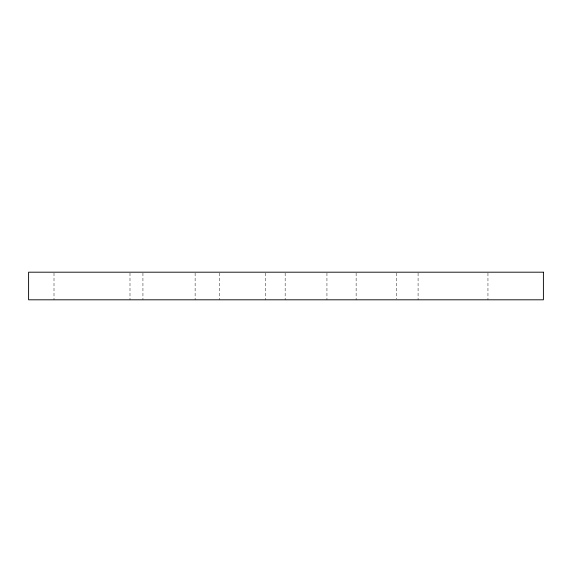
<?xml version="1.0" encoding="UTF-8"?>
<svg xmlns="http://www.w3.org/2000/svg" width="572" height="572" viewBox="0 0 572 572"><rect width="100%" height="100%" fill="white"/><g stroke="black" fill="none" stroke-linecap="round" stroke-linejoin="round"><path stroke-width="0.43" stroke-dasharray="2.86 2.15" d="M487.952 273.08L487.952 299.807M418.082 273.08L418.082 299.807M396.26 273.08L396.26 298.92M356.127 273.08L356.127 299.807M326.941 273.08L326.941 299.807M285.156 273.08L285.156 299.807M265.544 273.08L265.544 299.807M219.476 273.08L219.476 299.807M195.123 273.08L195.123 299.807M142.936 273.08L142.936 299.807M129.994 273.08L129.994 299.807M54.004 273.08L54.004 299.807"/><path stroke-width="0.86" d="M543.4 272.193L28.6 272.193L28.6 299.807L543.4 299.807L543.4 272.193"/></g></svg>
